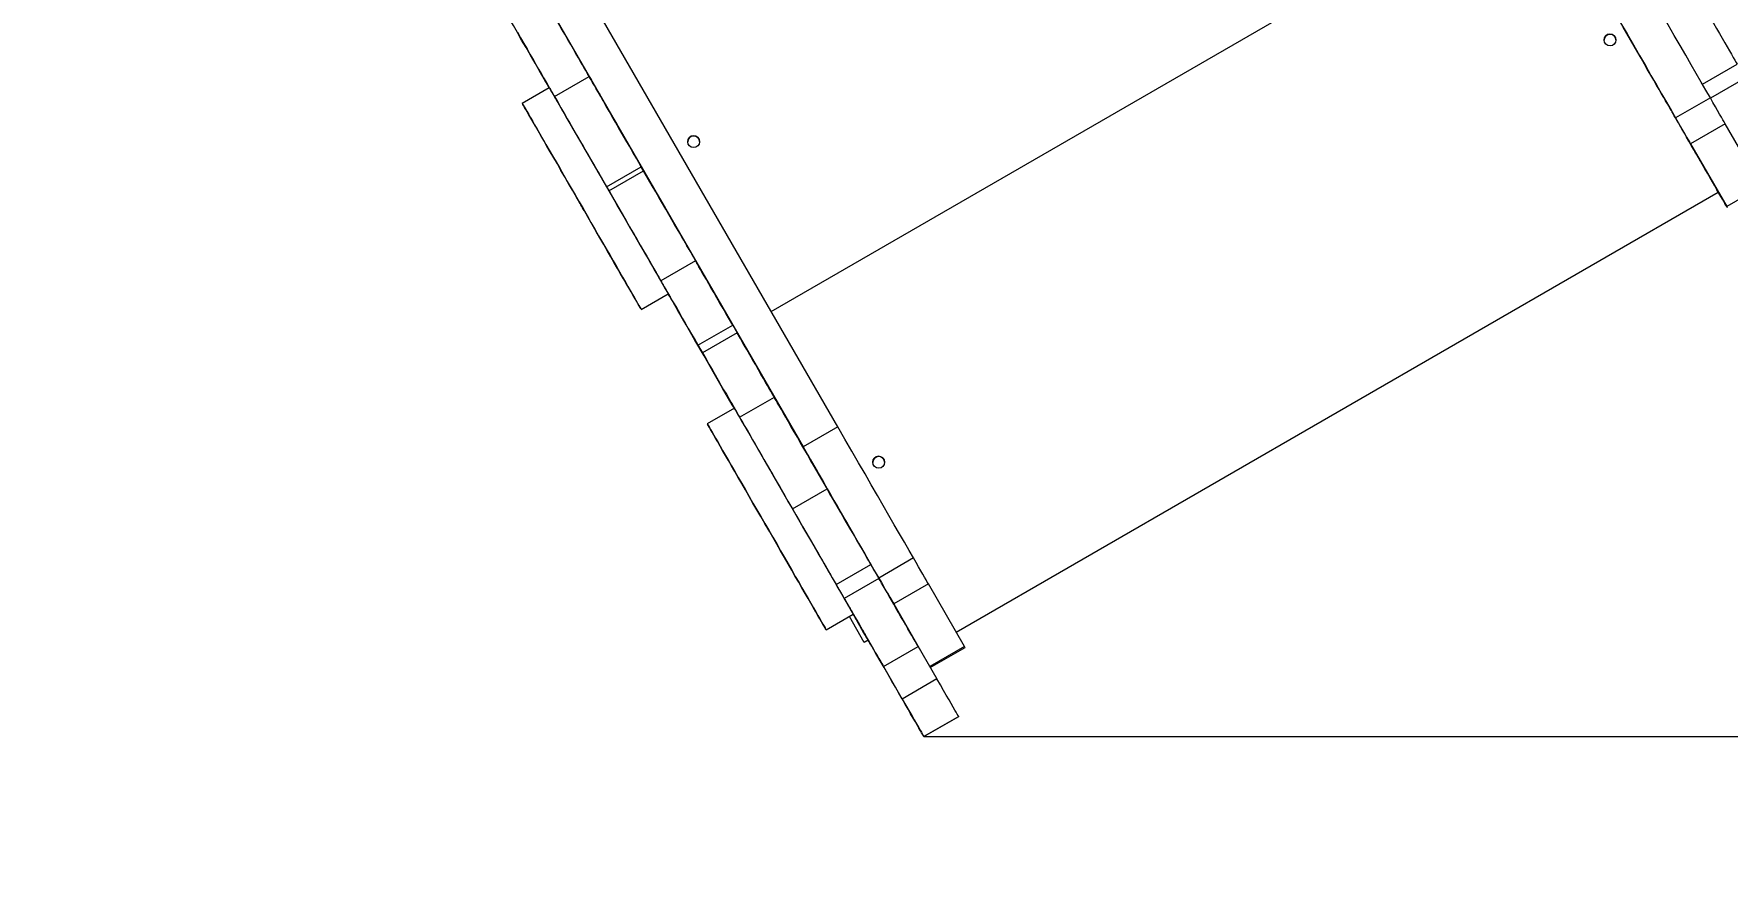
# Model space of a CAD drawing. Header units: millimetres. Extents: x -4497 to 6095, y -4369 to 5149.
# Drawn here: x 1040 to 2179, y -1004 to -436 of the extents above; entities that cross this region are included whole.
import ezdxf

# ---------------------------------------------------------------- set-up
doc = ezdxf.new("R2010")
doc.units = ezdxf.units.MM
for name, color, linetype in [('DIKOM_ОБЪЕКТ', 7, 'Continuous'), ('DIKOM_РАЗМЕР_ЗОНА', 7, 'Continuous'), ('DIKOM_РАЗМЕР_ОБЪЕКТА', 7, 'Continuous')]:
    doc.layers.add(name, color=color, linetype=linetype)
doc.styles.add('style1', font='arial.ttf', dxfattribs={"width": 0.8})
doc.dimstyles.new('1-50', dxfattribs={"dimtxt": 300, "dimasz": 200, "dimexe": 100, "dimexo": 0, "dimgap": 100, "dimtad": 1, "dimdec": 0, "dimtxsty": 'style1', "dimcen": 0, "dimclrd": 7, "dimclre": 7, "dimadec": 1, "dimazin": 2, "dimtfac": 1, "dimtdec": 0, "dimtmove": 1, "dimatfit": 3, "dimfxl": 0, "dimlwd": 25, "dimlwe": 18, "dimarcsym": 0})

# ---------------------------------------------------------------- blocks, each defined once
blk = doc.blocks.new('*D15')
at = {"layer": 'Defpoints', "color": 0, "transparency": 16777216}
for p in [(2162.2, 3216.3), (1638.6, -909), (5388.9, -909)]:
    blk.add_point(p, dxfattribs=at)
at = {"layer": 'DIKOM_РАЗМЕР_ОБЪЕКТА', "color": 7, "lineweight": 18, "transparency": 16777216}
for p, q in [((2162.2, 3216.3), (5488.9, 3216.3)), ((1638.6, -909), (5488.9, -909))]:
    blk.add_line(p, q, dxfattribs=at)
at = {"layer": 'DIKOM_РАЗМЕР_ОБЪЕКТА', "color": 7, "lineweight": 25, "transparency": 16777216}
blk.add_line((5388.9, 3016.3), (5388.9, -709), dxfattribs=at)
at = {"layer": 'DIKOM_РАЗМЕР_ОБЪЕКТА', "color": 7, "transparency": 16777216}
for points in [[(5355.5, 3016.3), (5422.2, 3016.3), (5388.9, 3216.3)], [(5355.5, -709), (5422.2, -709), (5388.9, -909)]]:
    blk.add_solid(points, dxfattribs=at)
at = {"layer": 'DIKOM_РАЗМЕР_ОБЪЕКТА', "color": 0, "transparency": 16777216, "insert": (4879.2, 1273.4), "char_height": 300, "attachment_point": 5, "rotation": 90, "style": 'style1'}
blk.add_mtext('4100', dxfattribs=at)
blk = doc.blocks.new('*D16')
at = {"layer": 'Defpoints', "color": 0, "transparency": 16777216}
for p in [(2687.5, 2896.1), (-2996.6, -636.2), (2687.5, -3528.2)]:
    blk.add_point(p, dxfattribs=at)
at = {"layer": 'DIKOM_РАЗМЕР_ОБЪЕКТА', "color": 7, "lineweight": 18, "transparency": 16777216}
for p, q in [((2687.5, 2896.1), (2687.5, -3628.2)), ((-2996.6, -636.2), (-2996.6, -3628.2))]:
    blk.add_line(p, q, dxfattribs=at)
at = {"layer": 'DIKOM_РАЗМЕР_ОБЪЕКТА', "color": 7, "lineweight": 25, "transparency": 16777216}
blk.add_line((-2796.6, -3528.2), (2487.5, -3528.2), dxfattribs=at)
at = {"layer": 'DIKOM_РАЗМЕР_ОБЪЕКТА', "color": 7, "transparency": 16777216}
for points in [[(-2796.6, -3494.8), (-2796.6, -3561.5), (-2996.6, -3528.2)], [(2487.5, -3494.8), (2487.5, -3561.5), (2687.5, -3528.2)]]:
    blk.add_solid(points, dxfattribs=at)
at = {"layer": 'DIKOM_РАЗМЕР_ОБЪЕКТА', "color": 0, "transparency": 16777216, "insert": (-154.5, -3275), "char_height": 300, "attachment_point": 5, "style": 'style1'}
blk.add_mtext('5650', dxfattribs=at)
blk = doc.blocks.new('*D14')
at = {"layer": 'Defpoints', "color": 0, "transparency": 16777216}
for p in [(2412.5, 5149.2), (1437.8, -2602.3), (5995.4, -2602.3)]:
    blk.add_point(p, dxfattribs=at)
at = {"layer": 'DIKOM_РАЗМЕР_ЗОНА', "color": 7, "lineweight": 18, "transparency": 16777216}
for p, q in [((2412.5, 5149.2), (6095.4, 5149.2)), ((1437.8, -2602.3), (6095.4, -2602.3))]:
    blk.add_line(p, q, dxfattribs=at)
at = {"layer": 'DIKOM_РАЗМЕР_ЗОНА', "color": 7, "lineweight": 25, "transparency": 16777216}
blk.add_line((5995.4, 4949.2), (5995.4, -2402.3), dxfattribs=at)
at = {"layer": 'DIKOM_РАЗМЕР_ЗОНА', "color": 7, "transparency": 16777216}
for points in [[(5962, 4949.2), (6028.7, 4949.2), (5995.4, 5149.2)], [(5962, -2402.3), (6028.7, -2402.3), (5995.4, -2602.3)]]:
    blk.add_solid(points, dxfattribs=at)
at = {"layer": 'DIKOM_РАЗМЕР_ЗОНА', "color": 0, "transparency": 16777216, "insert": (5742.2, 1292.8), "char_height": 300, "attachment_point": 5, "rotation": 90, "style": 'style1'}
blk.add_mtext('7750', dxfattribs=at)
blk = doc.blocks.new('*D13')
at = {"layer": 'Defpoints', "color": 0, "transparency": 16777216}
for p in [(4432.1, 3349.2), (-4496.6, 560.7), (4432.1, -4268.7)]:
    blk.add_point(p, dxfattribs=at)
at = {"layer": 'DIKOM_РАЗМЕР_ЗОНА', "color": 7, "lineweight": 18, "transparency": 16777216}
for p, q in [((4432.1, 3349.2), (4432.1, -4368.7)), ((-4496.6, 560.7), (-4496.6, -4368.7))]:
    blk.add_line(p, q, dxfattribs=at)
at = {"layer": 'DIKOM_РАЗМЕР_ЗОНА', "color": 7, "lineweight": 25, "transparency": 16777216}
blk.add_line((-4296.6, -4268.7), (4232.1, -4268.7), dxfattribs=at)
at = {"layer": 'DIKOM_РАЗМЕР_ЗОНА', "color": 7, "transparency": 16777216}
for points in [[(-4296.6, -4235.3), (-4296.6, -4302), (-4496.6, -4268.7)], [(4232.1, -4235.3), (4232.1, -4302), (4432.1, -4268.7)]]:
    blk.add_solid(points, dxfattribs=at)
at = {"layer": 'DIKOM_РАЗМЕР_ЗОНА', "color": 0, "transparency": 16777216, "insert": (111.5, -3943), "char_height": 300, "attachment_point": 5, "style": 'style1'}
blk.add_mtext('8900', dxfattribs=at)

msp = doc.modelspace()

# ---------------------------------------------------------------- linework, layer by layer
at = {"layer": 'DIKOM_ОБЪЕКТ', "color": 7, "linetype": 'Continuous', "lineweight": 15}
for p, q in [((1580.7, -700.6), (1231.6, -96)), ((1208.2, -109.5), (1557.3, -714.1)), ((1535.9, -623), (2048.5, -327)), ((1535.9, -623), (2048.5, -327)), ((1390.1, -478.5), (1413.5, -465)), ((1390.1, -478.5), (1413.5, -465)), ((1413.5, -465), (1413.5, -465)), ((2162.4, -470.2), (2185.8, -456.7)), ((2191.2, -466.1), (2167.8, -479.6)), ((1386.6, -472.5), (1368.4, -483)), ((1383.6, -467.3), (1383.6, -467.3)), ((1383.6, -467.3), (1383.6, -467.3)), ((1386.6, -472.5), (1386.2, -471.9)), ((1390.1, -478.5), (1390.1, -478.5)), ((2142, -489), (2142, -489)), ((2142, -489), (2142, -489)), ((2167.7, -479.3), (2144.3, -492.8)), ((2177.7, -496.7), (2154.3, -510.2)), ((2202, -538.9), (2177.7, -496.7)), ((2154.3, -510.2), (2178.7, -552.4)), ((1448.5, -525.6), (1445.5, -520.4)), ((1425.1, -539.2), (1448.5, -525.7)), ((1426.6, -541.8), (1450, -528.3)), ((1448.5, -525.7), (1450, -528.3)), ((1425.1, -539.2), (1426.6, -541.8)), ((1660.4, -838.7), (2173, -542.7)), ((1660.4, -838.7), (2173, -542.7)), ((2202, -538.9), (2178.7, -552.4)), ((1485, -588.9), (1461.6, -602.4)), ((1481.5, -582.8), (1481.5, -582.8)), ((1461.6, -602.4), (1461.6, -602.4)), ((1448.4, -621.6), (1466.6, -611.1)), ((1466.6, -611.1), (1466.6, -611.1)), ((1466.6, -611.1), (1466.6, -611.1)), ((1466.6, -611.1), (1466.6, -611.1)), ((1469.6, -616.3), (1469.6, -616.3)), ((1486.6, -645.7), (1510, -632.2)), ((1513, -637.4), (1489.6, -650.9)), ((1510, -632.2), (1513, -637.4)), ((1486.6, -645.7), (1489.6, -650.9)), ((1508.1, -683), (1508.1, -683)), ((1508.1, -683), (1508.1, -683)), ((1514.6, -694.2), (1538, -680.7)), ((1514.6, -694.2), (1538, -680.7)), ((1538, -680.7), (1538, -680.7)), ((1511.1, -688.1), (1492.9, -698.6)), ((1514.6, -694.2), (1514.6, -694.2)), ((1580.7, -700.6), (1557.3, -714.1)), ((1573, -741.3), (1570, -736.1)), ((1550.1, -755.7), (1573.5, -742.2)), ((1579.6, -806.7), (1603, -793.2)), ((1603, -793.2), (1608.3, -802.6)), ((1631.6, -788.8), (1608.2, -802.3)), ((1579.6, -806.7), (1585, -816.1)), ((1608.3, -802.6), (1585, -816.1)), ((1606, -798.5), (1606, -798.5)), ((1641.6, -806.2), (1618.3, -819.7)), ((1666, -848.4), (1641.6, -806.2)), ((1618.3, -819.7), (1638.2, -854.2)), ((1572.9, -837.2), (1591.1, -826.7)), ((1598.5, -845.6), (1588.5, -828.2)), ((1598.5, -845.6), (1588.5, -828.2)), ((1591.1, -826.7), (1591.1, -826.7)), ((1591.1, -826.7), (1591.1, -826.7)), ((1591.1, -826.7), (1591.1, -826.7)), ((1594.1, -831.9), (1594.1, -831.9)), ((1601.1, -844.1), (1598.5, -845.6)), ((1601.1, -844.1), (1598.5, -845.6)), ((1598.5, -845.6), (1598.5, -845.6)), ((1611.4, -861.9), (1634.8, -848.4)), ((1634.8, -848.4), (1647.4, -870.2)), ((1666, -848.4), (1642.6, -861.9)), ((1642.9, -862.5), (1666.3, -849)), ((1611.4, -861.9), (1624, -883.7)), ((1647.4, -870.2), (1624, -883.7)), ((1638.6, -909), (1662, -895.5)), ((1662, -895.5), (1638.6, -909)), ((1662, -895.5), (1662, -895.5)), ((1638.6, -909), (1638.6, -909))]:
    msp.add_line(p, q, dxfattribs=at)
at = {"layer": 'DIKOM_ОБЪЕКТ', "color": 7, "linetype": 'Continuous', "lineweight": 15, "flags": 128}
for points in [[(2167.7, -479.3), (2164.7, -474.2), (2161.5, -468.7), (2158.2, -463), (2154.8, -457), (2151.1, -450.7), (2147.3, -444.1), (2143.4, -437.3), (2139.3, -430.2), (2135.1, -422.8), (2130.7, -415.3), (2126.2, -407.4), (2121.5, -399.4), (2116.7, -391.1)], [(2093.3, -404.6), (2098.1, -412.9), (2102.8, -420.9), (2107.3, -428.8), (2111.7, -436.3), (2115.9, -443.7), (2120, -450.8), (2124, -457.6), (2127.7, -464.2), (2131.4, -470.5), (2134.9, -476.5), (2138.2, -482.2), (2141.3, -487.7), (2144.3, -492.8)], [(2156.3, -405.7), (2158.6, -409.7), (2160.9, -413.7), (2163.2, -417.7), (2165.5, -421.5), (2167.7, -425.3), (2169.8, -429), (2171.8, -432.6), (2173.8, -436), (2175.7, -439.2), (2177.4, -442.3), (2179.1, -445.1), (2180.6, -447.7), (2181.9, -450), (2183.1, -452.1), (2184.2, -454), (2185.1, -455.5), (2185.8, -456.7)], [(1386.2, -471.9), (1383.1, -466.5), (1380, -461.2), (1377, -455.9), (1373.9, -450.6), (1371, -445.4), (1368, -440.4), (1365.2, -435.4), (1362.4, -430.6), (1359.7, -426), (1357.1, -421.5), (1354.7, -417.2), (1352.3, -413.2)], [(1413.5, -465), (1413.4, -464.9), (1413.1, -464.4), (1412.6, -463.5), (1412, -462.4), (1411.1, -461), (1410.1, -459.2), (1409, -457.2), (1407.6, -454.9), (1406.2, -452.3), (1404.5, -449.5), (1402.8, -446.6), (1401, -443.4), (1399, -440), (1397, -436.5), (1394.9, -432.9), (1392.8, -429.2), (1390.7, -425.5), (1388.5, -421.7)], [(2142, -489), (2142, -488.8), (2141.7, -488.3), (2141.2, -487.5), (2140.6, -486.4), (2139.8, -485), (2138.8, -483.3), (2137.6, -481.3), (2136.3, -479), (2134.8, -476.5), (2133.2, -473.7), (2131.5, -470.7), (2129.6, -467.4), (2127.6, -464), (2125.5, -460.4), (2123.4, -456.6), (2121.1, -452.7), (2118.8, -448.7), (2116.4, -444.5), (2114, -440.3), (2111.5, -436.1), (2109, -431.8)], [(1365.1, -435.2), (1367.3, -439), (1369.4, -442.7), (1371.6, -446.4), (1373.6, -450), (1375.7, -453.5), (1377.6, -456.9), (1379.4, -460.1), (1381.2, -463), (1382.8, -465.8), (1384.2, -468.4), (1385.6, -470.7), (1386.7, -472.7), (1387.7, -474.5), (1388.6, -475.9), (1389.2, -477), (1389.7, -477.9), (1390, -478.4), (1390.1, -478.5)], [(1445.5, -520.4), (1443, -516.2), (1440.6, -511.9), (1438.1, -507.7), (1435.7, -503.6), (1433.4, -499.6), (1431.2, -495.6), (1429, -491.9), (1426.9, -488.2), (1424.9, -484.8), (1423, -481.6), (1421.3, -478.5), (1419.7, -475.8), (1418.2, -473.2), (1416.9, -470.9), (1415.7, -469), (1414.8, -467.2), (1413.9, -465.8), (1413.5, -465)], [(1413.5, -465), (1413.6, -465.2), (1413.8, -465.7), (1414.3, -466.4), (1414.9, -467.5), (1415.7, -468.9), (1416.6, -470.5), (1417.8, -472.5), (1419, -474.7), (1420.5, -477.1), (1422, -479.9), (1423.7, -482.8), (1425.6, -486), (1427.5, -489.3), (1429.6, -492.9), (1431.7, -496.6), (1433.9, -500.5), (1436.2, -504.5), (1438.6, -508.6), (1441, -512.8), (1443.5, -517), (1446, -521.3), (1448.5, -525.7)], [(1386.6, -472.5), (1386.1, -471.6), (1385.4, -470.4), (1384.8, -469.3), (1384.3, -468.5), (1383.9, -467.8), (1383.7, -467.4), (1383.6, -467.3)], [(1383.6, -467.3), (1383.7, -467.4), (1383.9, -467.8), (1384.3, -468.5), (1384.8, -469.3), (1385.4, -470.4), (1386.1, -471.6), (1386.6, -472.5)], [(1386.6, -472.5), (1386.7, -472.6), (1386.9, -473), (1387.3, -473.7), (1387.9, -474.8), (1388.7, -476.1), (1389.6, -477.7), (1390.7, -479.6), (1392, -481.8), (1393.4, -484.2), (1394.9, -486.9), (1396.6, -489.9), (1398.5, -493.1), (1400.4, -496.5), (1402.5, -500.1), (1404.7, -503.9), (1407, -507.8), (1409.4, -511.9), (1411.8, -516.2), (1414.3, -520.5), (1416.9, -525), (1419.5, -529.5), (1422.2, -534.1), (1424.8, -538.7), (1427.5, -543.3), (1430.2, -548), (1432.8, -552.6), (1435.4, -557.1), (1438, -561.6), (1440.6, -566), (1443, -570.3), (1445.4, -574.4), (1447.8, -578.4), (1450, -582.3), (1452.1, -585.9), (1454.1, -589.4), (1456, -592.7), (1457.7, -595.7), (1459.3, -598.5), (1460.8, -601)], [(1442.6, -611.5), (1443.9, -613.8), (1445.1, -615.8), (1446, -617.5), (1446.9, -618.9), (1447.5, -620), (1448, -620.8), (1448.3, -621.3), (1448.4, -621.5), (1448.3, -621.4), (1448.1, -621), (1447.7, -620.3), (1447.1, -619.3), (1446.3, -618), (1445.4, -616.3), (1444.3, -614.4), (1443, -612.3), (1441.6, -609.8), (1440.1, -607.1), (1438.4, -604.2), (1436.5, -601), (1434.6, -597.6), (1432.5, -594), (1430.3, -590.2), (1428, -586.2), (1425.6, -582.1), (1423.2, -577.9), (1420.7, -573.5), (1418.1, -569.1), (1415.5, -564.5), (1412.8, -559.9), (1410.2, -555.3), (1407.5, -550.7), (1404.8, -546.1), (1402.2, -541.5), (1399.5, -536.9), (1397, -532.5), (1394.4, -528.1), (1392, -523.8), (1389.6, -519.6), (1387.2, -515.6), (1385, -511.8), (1382.9, -508.1), (1380.9, -504.6), (1379, -501.4), (1377.3, -498.4), (1375.7, -495.6), (1374.2, -493), (1372.9, -490.8), (1371.7, -488.8), (1370.8, -487.1), (1369.9, -485.7), (1369.3, -484.5), (1368.8, -483.7), (1368.5, -483.2), (1368.4, -483), (1368.5, -483.1), (1368.7, -483.5), (1369.1, -484.2), (1369.7, -485.3), (1370.5, -486.6), (1371.4, -488.2), (1372.5, -490.1), (1373.8, -492.3), (1375.2, -494.7), (1376.7, -497.4), (1378.5, -500.4), (1380.3, -503.6), (1382.3, -507), (1384.3, -510.6), (1386.5, -514.4), (1388.8, -518.3), (1391.2, -522.4), (1393.6, -526.7), (1396.1, -531), (1398.7, -535.5), (1401.3, -540), (1404, -544.6), (1406.6, -549.2), (1409.3, -553.8), (1412, -558.5), (1414.6, -563.1), (1417.3, -567.6), (1419.8, -572.1), (1422.4, -576.5), (1424.9, -580.8), (1427.3, -584.9), (1429.6, -588.9), (1431.8, -592.8), (1433.9, -596.4), (1435.9, -599.9), (1437.8, -603.2), (1439.5, -606.2), (1441.1, -609), (1442.6, -611.5)], [(1390.1, -478.5), (1390.2, -478.7), (1390.4, -479.2), (1390.9, -479.9), (1391.5, -481), (1392.3, -482.4), (1393.3, -484), (1394.4, -486), (1395.6, -488.2), (1397.1, -490.6), (1398.6, -493.4), (1400.3, -496.3), (1402.2, -499.5), (1404.1, -502.8), (1406.2, -506.4), (1408.3, -510.1), (1410.6, -514), (1412.9, -518), (1415.2, -522.1), (1417.7, -526.3), (1420.1, -530.5), (1422.6, -534.8), (1425.1, -539.2)], [(2178.7, -552.4), (2178.9, -552.8), (2179, -553), (2178.9, -552.8), (2178.6, -552.3), (2178.1, -551.5), (2177.5, -550.4), (2176.7, -549.1), (2175.8, -547.4), (2174.7, -545.6), (2173.5, -543.4), (2172.1, -541.1), (2170.7, -538.6), (2169.1, -535.9), (2167.5, -533), (2165.8, -530), (2164, -527), (2162.2, -523.9), (2160.4, -520.8), (2158.6, -517.6), (2156.8, -514.5), (2155, -511.5), (2153.3, -508.5), (2151.7, -505.7), (2150.2, -503), (2148.7, -500.5), (2147.4, -498.2), (2146.2, -496.1), (2145.1, -494.3), (2144.2, -492.7), (2143.4, -491.4), (2142.8, -490.3), (2142.4, -489.6), (2142.1, -489.1), (2142, -489)], [(2177.7, -496.7), (2177, -495.5), (2176.1, -494), (2175.1, -492.2), (2173.9, -490.2), (2172.6, -487.9), (2171.1, -485.3), (2169.4, -482.4), (2167.7, -479.3)], [(2144.3, -492.8), (2146.1, -495.9), (2147.7, -498.8), (2149.2, -501.4), (2150.5, -503.7), (2151.7, -505.7), (2152.8, -507.5), (2153.6, -509), (2154.3, -510.2)], [(2159.2, -518.7), (2159.1, -518.5), (2158.8, -518), (2158.4, -517.3), (2157.9, -516.5), (2157.3, -515.4), (2156.7, -514.4), (2156.2, -513.5), (2155.7, -512.6), (2155.4, -512.1), (2155.2, -511.8), (2155.2, -511.8), (2155.4, -512.1), (2155.7, -512.6), (2156.2, -513.5), (2156.7, -514.4), (2157.3, -515.4), (2157.9, -516.5), (2158.4, -517.3), (2158.8, -518), (2159.1, -518.5), (2159.2, -518.7)], [(2162.5, -524.4), (2162.4, -524.3), (2162.2, -523.8), (2161.8, -523.1), (2161.2, -522.2), (2160.7, -521.2), (2160.1, -520.2), (2159.5, -519.2), (2159.1, -518.4), (2158.7, -517.9), (2158.5, -517.5), (2158.5, -517.5), (2158.7, -517.9), (2159.1, -518.4), (2159.5, -519.2), (2160.1, -520.2), (2160.7, -521.2), (2161.2, -522.2), (2161.8, -523.1), (2162.2, -523.8), (2162.4, -524.3), (2162.5, -524.4)], [(1481.5, -582.8), (1481.4, -582.6), (1481.1, -582.2), (1480.6, -581.4), (1480, -580.3), (1479.2, -578.9), (1478.2, -577.1), (1477.1, -575.1), (1475.7, -572.9), (1474.3, -570.3), (1472.7, -567.5), (1470.9, -564.5), (1469, -561.3), (1467.1, -557.8), (1465, -554.2), (1462.8, -550.4), (1460.5, -546.5), (1458.2, -542.5), (1455.8, -538.4), (1453.4, -534.2), (1450.9, -529.9), (1448.5, -525.6)], [(1450, -528.3), (1452.5, -532.6), (1455, -536.9), (1457.4, -541.2), (1459.8, -545.3), (1462.2, -549.4), (1464.5, -553.4), (1466.7, -557.3), (1468.9, -561), (1470.9, -564.6), (1472.9, -568), (1474.7, -571.1), (1476.4, -574.1), (1478, -576.8), (1479.4, -579.3), (1480.7, -581.5), (1481.8, -583.4), (1482.8, -585.1), (1483.6, -586.4), (1484.2, -587.5), (1484.6, -588.3), (1484.9, -588.7), (1485, -588.9)], [(1426.6, -541.8), (1429.1, -546.1), (1431.6, -550.4), (1434, -554.7), (1436.5, -558.8), (1438.8, -562.9), (1441.1, -566.9), (1443.4, -570.8), (1445.5, -574.5), (1447.6, -578.1), (1449.5, -581.5), (1451.3, -584.6), (1453, -587.6), (1454.6, -590.3), (1456, -592.8), (1457.3, -595), (1458.4, -596.9), (1459.4, -598.6), (1460.2, -599.9), (1460.8, -601), (1461.2, -601.8), (1461.5, -602.2), (1461.6, -602.4)], [(1410.1, -555.2), (1410.3, -555.6), (1410.4, -555.7), (1410.3, -555.5), (1410, -555), (1409.6, -554.3), (1409, -553.4), (1408.4, -552.3), (1407.9, -551.3), (1407.3, -550.4), (1406.9, -549.6), (1406.6, -549.1), (1406.4, -548.8), (1406.4, -548.9), (1406.7, -549.2), (1407, -549.9), (1407.5, -550.7), (1408.1, -551.7), (1408.7, -552.7), (1409.2, -553.7), (1409.7, -554.6), (1410.1, -555.2)], [(1510, -632.2), (1507.8, -628.4), (1505.6, -624.7), (1503.5, -621), (1501.4, -617.4), (1499.4, -613.9), (1497.5, -610.5), (1495.6, -607.3), (1493.9, -604.3), (1492.3, -601.6), (1490.8, -599), (1489.5, -596.7), (1488.3, -594.7), (1487.3, -592.9), (1486.5, -591.5), (1485.8, -590.4), (1485.4, -589.5), (1485.1, -589), (1485, -588.9)], [(1460.8, -601), (1462.1, -603.3), (1463.2, -605.3), (1464.2, -607), (1465.1, -608.4), (1465.7, -609.5), (1466.2, -610.3), (1466.5, -610.8), (1466.6, -611), (1466.6, -611.1)], [(1461.6, -602.4), (1461.7, -602.5), (1462, -603), (1462.4, -603.9), (1463.1, -605), (1463.9, -606.4), (1464.9, -608.2), (1466.1, -610.2), (1467.4, -612.5), (1468.9, -615.1), (1470.5, -617.8), (1472.3, -620.8), (1474.1, -624), (1476, -627.4), (1478, -630.9), (1480.1, -634.5), (1482.2, -638.2), (1484.4, -641.9), (1486.6, -645.7)], [(1511.1, -688.1), (1509.7, -685.8), (1503.2, -674.6), (1496.9, -663.6), (1490.7, -652.8), (1484.6, -642.3), (1478.7, -632), (1472.9, -621.9), (1467.2, -612.1), (1466.6, -611.1)], [(1466.6, -611.1), (1467.1, -612), (1467.8, -613.2), (1468.4, -614.2), (1468.9, -615.1), (1469.3, -615.7), (1469.5, -616.1), (1469.6, -616.3)], [(1469.6, -616.3), (1469.5, -616.1), (1469.3, -615.7), (1468.9, -615.1), (1468.4, -614.2), (1467.8, -613.2), (1467.1, -612), (1466.6, -611.1)], [(1538, -680.7), (1537.9, -680.5), (1537.6, -680), (1537.1, -679.2), (1536.5, -678.1), (1535.6, -676.6), (1534.6, -674.9), (1533.5, -672.8), (1532.1, -670.5), (1530.7, -668), (1529, -665.2), (1527.3, -662.2), (1525.5, -659), (1523.5, -655.7), (1521.5, -652.2), (1519.4, -648.6), (1517.3, -644.9), (1515.2, -641.1), (1513, -637.4)], [(1487.9, -648), (1487.8, -647.8), (1487.6, -647.4), (1487.1, -646.6), (1486.6, -645.8), (1486, -644.7), (1485.5, -643.7), (1484.9, -642.8), (1484.4, -642), (1484.1, -641.4), (1483.9, -641.1), (1483.9, -641.1), (1484.1, -641.4), (1484.4, -642), (1484.9, -642.8), (1485.5, -643.7), (1486, -644.7), (1486.6, -645.8), (1487.1, -646.6), (1487.6, -647.4), (1487.8, -647.8), (1487.9, -648)], [(1490.1, -651.8), (1490.1, -651.7), (1489.8, -651.2), (1489.4, -650.5), (1488.9, -649.6), (1488.3, -648.6), (1487.7, -647.6), (1487.1, -646.6), (1486.7, -645.8), (1486.3, -645.3), (1486.2, -645), (1486.2, -645), (1486.3, -645.3), (1486.7, -645.8), (1487.1, -646.6), (1487.7, -647.6), (1488.3, -648.6), (1488.9, -649.6), (1489.4, -650.5), (1489.8, -651.2), (1490.1, -651.7), (1490.1, -651.8)], [(1489.6, -650.9), (1491.8, -654.6), (1493.9, -658.4), (1496.1, -662.1), (1498.1, -665.7), (1500.2, -669.2), (1502.1, -672.5), (1503.9, -675.7), (1505.7, -678.7), (1507.3, -681.5), (1508.7, -684), (1510.1, -686.3), (1511.2, -688.4), (1512.2, -690.1), (1513.1, -691.6), (1513.7, -692.7), (1514.2, -693.5), (1514.5, -694), (1514.6, -694.2)], [(1511.1, -688.1), (1510.6, -687.2), (1509.9, -686), (1509.3, -685), (1508.8, -684.1), (1508.4, -683.5), (1508.2, -683.1), (1508.1, -683)], [(1508.1, -683), (1508.2, -683.1), (1508.4, -683.5), (1508.8, -684.1), (1509.3, -685), (1509.9, -686), (1510.6, -687.2), (1511.1, -688.1)], [(1570, -736.1), (1567.5, -731.8), (1565.1, -727.6), (1562.6, -723.4), (1560.2, -719.3), (1557.9, -715.2), (1555.7, -711.3), (1553.5, -707.5), (1551.4, -703.9), (1549.4, -700.5), (1547.5, -697.2), (1545.8, -694.2), (1544.2, -691.4), (1542.7, -688.9), (1541.4, -686.6), (1540.2, -684.6), (1539.3, -682.9), (1538.4, -681.5), (1538, -680.7)], [(1538, -680.7), (1538.1, -680.9), (1538.3, -681.3), (1538.8, -682.1), (1539.4, -683.2), (1540.2, -684.6), (1541.2, -686.3), (1542.3, -688.3), (1543.6, -690.5), (1545.1, -693), (1546.7, -695.8), (1548.4, -698.8), (1550.3, -702), (1552.2, -705.4), (1554.3, -709), (1556.5, -712.8), (1558.8, -716.7), (1561.1, -720.8), (1563.5, -725), (1566, -729.2), (1568.5, -733.5), (1571, -737.9), (1573.5, -742.2)], [(1511.1, -688.1), (1511.2, -688.3), (1511.4, -688.8), (1511.9, -689.5), (1512.5, -690.6), (1513.3, -692), (1514.3, -693.6), (1515.4, -695.6), (1516.7, -697.8), (1518.1, -700.3), (1519.7, -703.1), (1521.4, -706), (1523.3, -709.3), (1525.3, -712.7), (1527.4, -716.3), (1529.6, -720.1), (1531.9, -724.1), (1534.3, -728.3), (1536.7, -732.5), (1539.2, -736.9), (1541.8, -741.4), (1544.4, -745.9), (1547.1, -750.5), (1549.8, -755.1), (1552.4, -759.7), (1555.1, -764.4), (1557.7, -768.9), (1560.4, -773.5), (1562.9, -777.9), (1565.5, -782.3), (1567.9, -786.6), (1570.3, -790.7), (1572.6, -794.7), (1574.8, -798.5), (1576.9, -802.2), (1578.9, -805.6), (1580.8, -808.8), (1582.5, -811.8), (1584.1, -814.5), (1585.5, -817), (1586.8, -819.3), (1587.9, -821.2), (1588.9, -822.9), (1589.7, -824.2), (1590.3, -825.3), (1590.7, -826.1), (1591, -826.6), (1591.1, -826.7)], [(1514.6, -694.2), (1514.7, -694.4), (1515, -694.8), (1515.4, -695.6), (1516, -696.7), (1516.8, -698.1), (1517.8, -699.8), (1519, -701.8), (1520.3, -704), (1521.7, -706.5), (1523.3, -709.3), (1525, -712.3), (1526.9, -715.5), (1528.9, -718.9), (1531, -722.5), (1533.1, -726.3), (1535.4, -730.2), (1537.7, -734.3), (1540.1, -738.5), (1542.6, -742.7), (1545.1, -747), (1547.6, -751.4), (1550.1, -755.7)], [(1572.9, -837.2), (1572.8, -837.1), (1572.5, -836.6), (1572.1, -835.8), (1571.5, -834.7), (1570.7, -833.4), (1569.7, -831.7), (1568.6, -829.8), (1567.3, -827.5), (1565.9, -825), (1564.3, -822.3), (1562.6, -819.3), (1560.7, -816.1), (1558.7, -812.7), (1556.6, -809), (1554.4, -805.2), (1552.1, -801.2), (1549.7, -797.1), (1547.3, -792.8), (1544.8, -788.5), (1542.2, -784), (1539.6, -779.5), (1536.9, -774.9), (1534.2, -770.2), (1531.6, -765.6), (1528.9, -761), (1526.3, -756.4), (1523.6, -751.9), (1521.1, -747.4), (1518.5, -743), (1516.1, -738.8), (1513.7, -734.6), (1511.4, -730.7), (1509.2, -726.8), (1507.1, -723.2), (1505.1, -719.8), (1503.2, -716.5), (1501.5, -713.6), (1499.9, -710.8), (1498.5, -708.3), (1497.2, -706.1), (1496.1, -704.1), (1495.1, -702.5), (1494.3, -701.1), (1493.7, -700), (1493.3, -699.3), (1493, -698.8), (1492.9, -698.6), (1493, -698.8), (1493.3, -699.3), (1493.7, -700), (1494.3, -701.1), (1495.1, -702.5), (1496.1, -704.1), (1497.2, -706.1), (1498.5, -708.3), (1499.9, -710.8), (1501.5, -713.6), (1503.2, -716.5), (1505.1, -719.8), (1507.1, -723.2), (1509.2, -726.8), (1511.4, -730.6), (1513.7, -734.6), (1516.1, -738.8), (1518.5, -743), (1521.1, -747.4), (1523.6, -751.9), (1526.3, -756.4), (1528.9, -761), (1531.6, -765.6), (1534.2, -770.2), (1536.9, -774.9), (1539.6, -779.4), (1542.2, -784), (1544.8, -788.4), (1547.3, -792.8), (1549.7, -797.1), (1552.1, -801.2), (1554.4, -805.2), (1556.6, -809), (1558.7, -812.7), (1560.7, -816.1), (1562.6, -819.3), (1564.3, -822.3), (1565.9, -825), (1567.3, -827.5), (1568.6, -829.8), (1569.7, -831.7), (1570.7, -833.4), (1571.5, -834.7), (1572.1, -835.8), (1572.5, -836.6), (1572.8, -837.1), (1572.9, -837.2)], [(1631.6, -788.8), (1628.6, -783.7), (1625.5, -778.2), (1622.2, -772.5), (1618.7, -766.5), (1615.1, -760.2), (1611.3, -753.6), (1607.3, -746.8), (1603.2, -739.7), (1599, -732.3), (1594.6, -724.8), (1590.1, -716.9), (1585.4, -708.9), (1580.7, -700.6)], [(1557.3, -714.1), (1562, -722.4), (1566.7, -730.4), (1571.2, -738.3), (1575.6, -745.8), (1579.8, -753.2), (1583.9, -760.3), (1587.9, -767.1), (1591.7, -773.7), (1595.3, -780), (1598.8, -786), (1602.1, -791.7), (1605.2, -797.2), (1608.2, -802.3)], [(1606, -798.5), (1605.9, -798.3), (1605.6, -797.8), (1605.1, -797), (1604.5, -795.9), (1603.7, -794.5), (1602.7, -792.8), (1601.6, -790.8), (1600.2, -788.5), (1598.8, -786), (1597.2, -783.2), (1595.4, -780.2), (1593.5, -776.9), (1591.6, -773.5), (1589.5, -769.9), (1587.3, -766.1), (1585, -762.2), (1582.7, -758.2), (1580.3, -754), (1577.9, -749.8), (1575.4, -745.6), (1573, -741.3)], [(1573.5, -742.2), (1575.8, -746.2), (1578.1, -750.2), (1580.4, -754.2), (1582.6, -758), (1584.8, -761.8), (1586.9, -765.5), (1589, -769.1), (1591, -772.5), (1592.8, -775.7), (1594.6, -778.8), (1596.2, -781.6), (1597.7, -784.2), (1599.1, -786.5), (1600.3, -788.6), (1601.3, -790.5), (1602.2, -792), (1603, -793.2)], [(1550.1, -755.7), (1552.4, -759.7), (1554.7, -763.7), (1557, -767.7), (1559.2, -771.5), (1561.4, -775.3), (1563.6, -779), (1565.6, -782.6), (1567.6, -786), (1569.5, -789.2), (1571.2, -792.3), (1572.8, -795.1), (1574.3, -797.7), (1575.7, -800), (1576.9, -802.1), (1578, -804), (1578.9, -805.5), (1579.6, -806.7)], [(1534.9, -771.4), (1534.8, -771.2), (1534.6, -770.8), (1534.2, -770.1), (1533.6, -769.2), (1533.1, -768.2), (1532.5, -767.2), (1531.9, -766.2), (1531.4, -765.4), (1531.1, -764.8), (1530.9, -764.5), (1530.9, -764.5), (1531.1, -764.8), (1531.4, -765.4), (1531.9, -766.2), (1532.5, -767.2), (1533.1, -768.2), (1533.6, -769.2), (1534.2, -770.1), (1534.6, -770.8), (1534.8, -771.2), (1534.9, -771.4)], [(1641.6, -806.2), (1640.9, -805), (1640.1, -803.5), (1639, -801.7), (1637.9, -799.7), (1636.5, -797.4), (1635, -794.8), (1633.4, -791.9), (1631.6, -788.8)], [(1608.2, -802.3), (1610, -805.4), (1611.6, -808.3), (1613.1, -810.9), (1614.5, -813.2), (1615.7, -815.2), (1616.7, -817), (1617.6, -818.5), (1618.3, -819.7)], [(1634.8, -848.4), (1634.3, -847.5), (1633.6, -846.3), (1632.7, -844.8), (1631.7, -843), (1630.5, -841), (1629.2, -838.8), (1627.9, -836.4), (1626.4, -833.8), (1624.8, -831.1), (1623.2, -828.4), (1621.6, -825.6), (1620, -822.7), (1618.4, -819.9), (1616.8, -817.2), (1615.3, -814.6), (1613.8, -812.1), (1612.5, -809.7), (1611.2, -807.6), (1610.1, -805.7), (1609.2, -804), (1608.3, -802.6)], [(1585, -816.1), (1585.8, -817.5), (1586.7, -819.2), (1587.8, -821.1), (1589.1, -823.2), (1590.4, -825.6), (1591.9, -828.1), (1593.4, -830.7), (1595, -833.4), (1596.6, -836.2), (1598.2, -839.1), (1599.8, -841.9), (1601.4, -844.6), (1603, -847.3), (1604.5, -849.9), (1605.9, -852.3), (1607.1, -854.5), (1608.3, -856.5), (1609.3, -858.3), (1610.2, -859.8), (1610.9, -861), (1611.4, -861.9)], [(1638.6, -909), (1638.5, -908.8), (1638.2, -908.4), (1637.8, -907.6), (1637.1, -906.5), (1636.3, -905.1), (1635.3, -903.4), (1634.2, -901.4), (1632.9, -899.1), (1631.4, -896.5), (1629.7, -893.7), (1628, -890.6), (1626, -887.2), (1623.9, -883.6), (1621.7, -879.8), (1619.4, -875.8), (1617, -871.6), (1614.5, -867.2), (1611.8, -862.6), (1609.1, -857.9), (1606.3, -853.1), (1603.5, -848.2), (1600.6, -843.1), (1597.6, -838), (1594.6, -832.8), (1591.6, -827.6), (1591.1, -826.7)], [(1591.1, -826.7), (1591.6, -827.6), (1592.3, -828.8), (1592.9, -829.9), (1593.4, -830.7), (1593.8, -831.4), (1594, -831.8), (1594.1, -831.9)], [(1594.1, -831.9), (1594, -831.8), (1593.8, -831.4), (1593.4, -830.7), (1592.9, -829.9), (1592.3, -828.8), (1591.6, -827.6), (1591.1, -826.7)], [(1599.7, -841.7), (1599.6, -841.5), (1599.4, -841), (1599, -840.3), (1598.5, -839.5), (1597.9, -838.4), (1597.3, -837.4), (1596.7, -836.5), (1596.3, -835.6), (1595.9, -835.1), (1595.7, -834.8), (1595.7, -834.8), (1595.9, -835.1), (1596.3, -835.6), (1596.7, -836.5), (1597.3, -837.4), (1597.9, -838.4), (1598.5, -839.5), (1599, -840.3), (1599.4, -841), (1599.6, -841.5), (1599.7, -841.7)], [(1603.1, -847.4), (1603, -847.3), (1602.7, -846.8), (1602.3, -846.1), (1601.8, -845.2), (1601.2, -844.2), (1600.6, -843.2), (1600.1, -842.2), (1599.6, -841.4), (1599.3, -840.9), (1599.1, -840.5), (1599.1, -840.5), (1599.3, -840.9), (1599.6, -841.4), (1600.1, -842.2), (1600.6, -843.2), (1601.2, -844.2), (1601.8, -845.2), (1602.3, -846.1), (1602.7, -846.8), (1603, -847.3), (1603.1, -847.4)], [(1666.3, -849), (1666.2, -848.8), (1666, -848.4)], [(1662, -895.5), (1661.9, -895.3), (1661.6, -894.8), (1661.1, -893.9), (1660.3, -892.6), (1659.4, -891.1), (1658.3, -889.1), (1657, -886.8), (1655.5, -884.2), (1653.7, -881.2), (1651.8, -877.9), (1649.7, -874.2), (1647.4, -870.2)], [(1624, -883.7), (1626.3, -887.7), (1628.4, -891.4), (1630.4, -894.7), (1632.1, -897.7), (1633.6, -900.3), (1634.9, -902.6), (1636, -904.6), (1637, -906.1), (1637.7, -907.4), (1638.2, -908.3), (1638.5, -908.8), (1638.6, -909)]]:
    msp.add_lwpolyline(points, dxfattribs=at)
at = {"layer": 'DIKOM_ОБЪЕКТ', "color": 7, "linetype": 'Continuous', "lineweight": 15}
for centre in [(2100.2, -440.4), (1483.7, -508.8), (1608.2, -724.4)]:
    msp.add_circle(centre, 4, dxfattribs=at)
for centre in [(2100.2, -440.4), (1483.7, -508.8), (1608.2, -724.4)]:
    msp.add_arc(centre, 4, 1.1812, 181.1812, dxfattribs=at)

# ---------------------------------------------------------------- dimensions: what is measured, and where the dimension line sits
at = {"layer": 'DIKOM_РАЗМЕР_ЗОНА'}
dim = msp.add_linear_dim(base=(5995.4, -2602.3), p1=(2412.5, 5149.2), p2=(1437.8, -2602.3), angle=90, text='7750', dimstyle='1-50', dxfattribs=at)
dim.commit()
dim.dimension.update_dxf_attribs({"geometry": '*D14', "text_midpoint": (5995.4, 1292.8), "dimtype": 160})
dim = msp.add_linear_dim(base=(4432.1, -4268.7), p1=(-4496.6, 560.7), p2=(4432.1, 3349.2), text='8900', dimstyle='1-50', dxfattribs=at)
dim.commit()
dim.dimension.update_dxf_attribs({"geometry": '*D13', "text_midpoint": (111.5, -4196.2), "dimtype": 160})
at = {"layer": 'DIKOM_РАЗМЕР_ОБЪЕКТА'}
dim = msp.add_linear_dim(base=(5388.9, -909), p1=(2162.2, 3216.3), p2=(1638.6, -909), angle=90, text='4100', dimstyle='1-50', dxfattribs=at)
dim.commit()
dim.dimension.update_dxf_attribs({"geometry": '*D15', "text_midpoint": (5132.4, 1273.4), "dimtype": 160})
dim = msp.add_linear_dim(base=(2687.5, -3528.2), p1=(-2996.6, -636.2), p2=(2687.5, 2896.1), text='5650', dimstyle='1-50', dxfattribs=at)
dim.commit()
dim.dimension.update_dxf_attribs({"geometry": '*D16', "text_midpoint": (-154.5, -3528.2), "dimtype": 160})

doc.saveas('drawing.dxf')
